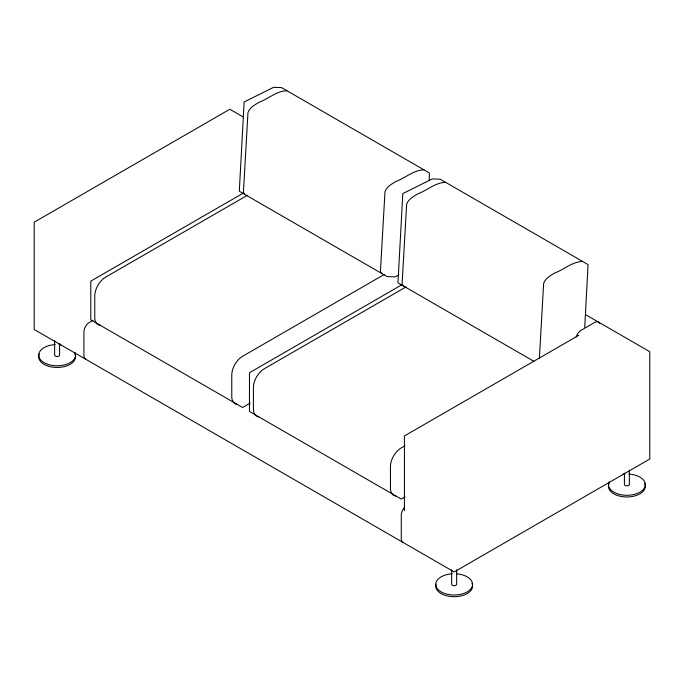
<?xml version="1.0" encoding="UTF-8"?>
<svg xmlns="http://www.w3.org/2000/svg" width="684" height="684" viewBox="0 0 684 684"><rect width="100%" height="100%" fill="white"/><g stroke="black" fill="none" stroke-linecap="round" stroke-linejoin="round"><path stroke-width="1.03" d="M429.219 180.414L429.39 172.975L281.551 87.62L273.634 87.295L244.145 102.001L239.297 191.238L387.144 276.592L395.061 276.909L398.866 275.011M539.385 358.074L543.66 283.27C545.447 278.26 550.44 275.584 554.741 272.984C564.086 269.582 572.346 261.621 582.648 261.45M584.734 327.251L588.06 264.58L440.222 179.225L432.305 178.909L402.808 193.615L397.968 282.843L533.956 361.357M243.624 192.905L90.792 281.133L90.792 319.847L242.598 407.493L250.258 403.064M247.446 195.265L105.584 277.174A15.313 8.841 -60 0 0 94.76 295.924L94.76 317.556A15.313 8.841 -60 0 0 100.172 325.259M93.041 320.3L89.347 322.438A7.652 4.42 -60 0 0 83.927 331.808L83.927 355.612A7.652 4.42 -60 0 0 85.517 359.117M384.459 274.369L242.598 356.279A15.313 8.841 -60 0 0 231.773 375.029L231.773 396.66A15.313 8.841 -60 0 0 237.186 404.364M402.286 284.51L249.463 372.737L249.463 411.452L401.269 499.098L404.962 496.96M406.116 286.87L264.255 368.779A15.313 8.841 -60 0 0 253.422 387.529L253.422 409.16A15.313 8.841 -60 0 0 258.843 416.864M578.921 335.203L404.424 435.947L404.424 510.597M404.954 445.754L401.269 447.883A15.313 8.841 -60 0 0 390.436 466.633L390.436 488.265A15.313 8.841 -60 0 0 395.848 495.968M286.964 90.741C276.661 90.912 268.402 98.872 259.056 102.275C254.764 104.874 249.771 107.55 247.976 112.561L243.41 192.632L244.718 194.359M423.977 169.846C413.675 170.017 405.415 177.977 396.07 181.38C391.77 183.979 386.785 186.655 384.989 191.665L380.415 271.736L381.723 273.463M445.635 182.346C435.332 182.517 427.072 190.477 417.727 193.88C413.427 196.479 408.442 199.155 406.647 204.165L402.072 284.236L403.38 285.963M243.581 117.186L229.833 109.252L34.2 222.197L34.2 329.491L454.167 571.952L649.8 459.007L649.8 351.713L585.53 314.614M629.383 470.011L629.383 484.648L628.656 485.666L625.133 485.666L624.406 484.648L624.406 473.148M456.647 569.746L456.647 584.375L455.912 585.393L454.159 585.812L452.398 585.393L451.662 584.375L451.662 569.746M59.593 343.65L59.593 355.141L58.867 356.159L57.105 356.578L55.344 356.159L54.617 355.141L54.617 340.512M457.04 573.867A18.434 10.645 0 0 1 469.429 590.326A18.434 10.645 0 0 1 438.359 589.856A18.434 10.645 0 0 1 452.227 573.799M471.96 583.307A18.434 10.645 0 0 1 454.954 596.687A18.434 10.645 0 0 1 436.007 584.213M74.907 352.388A18.434 10.645 0 0 1 60.936 365.555A18.434 10.645 0 0 1 38.902 356.809A18.434 10.645 0 0 1 55.182 344.565M59.029 344.565A18.434 10.645 0 0 1 60.944 344.736M74.907 354.073A18.434 10.645 0 0 1 57.105 367.462A18.434 10.645 0 0 1 39.304 354.073M404.612 507.323A7.652 4.42 -60 0 0 401.269 515.026L401.269 538.821A7.652 4.42 -60 0 0 402.85 542.326M599.654 323.438A7.652 4.42 -60 0 0 594.653 322.463L581.178 330.252A7.652 4.42 -60 0 0 576.176 336.998M628.818 474.063A18.434 10.645 0 0 1 645.097 486.307A18.434 10.645 0 0 1 623.064 495.054A18.434 10.645 0 0 1 609.093 481.895M623.056 474.243A18.434 10.645 0 0 1 624.971 474.063M644.696 483.571A18.434 10.645 0 0 1 626.895 496.969A18.434 10.645 0 0 1 609.093 483.571"/></g></svg>
